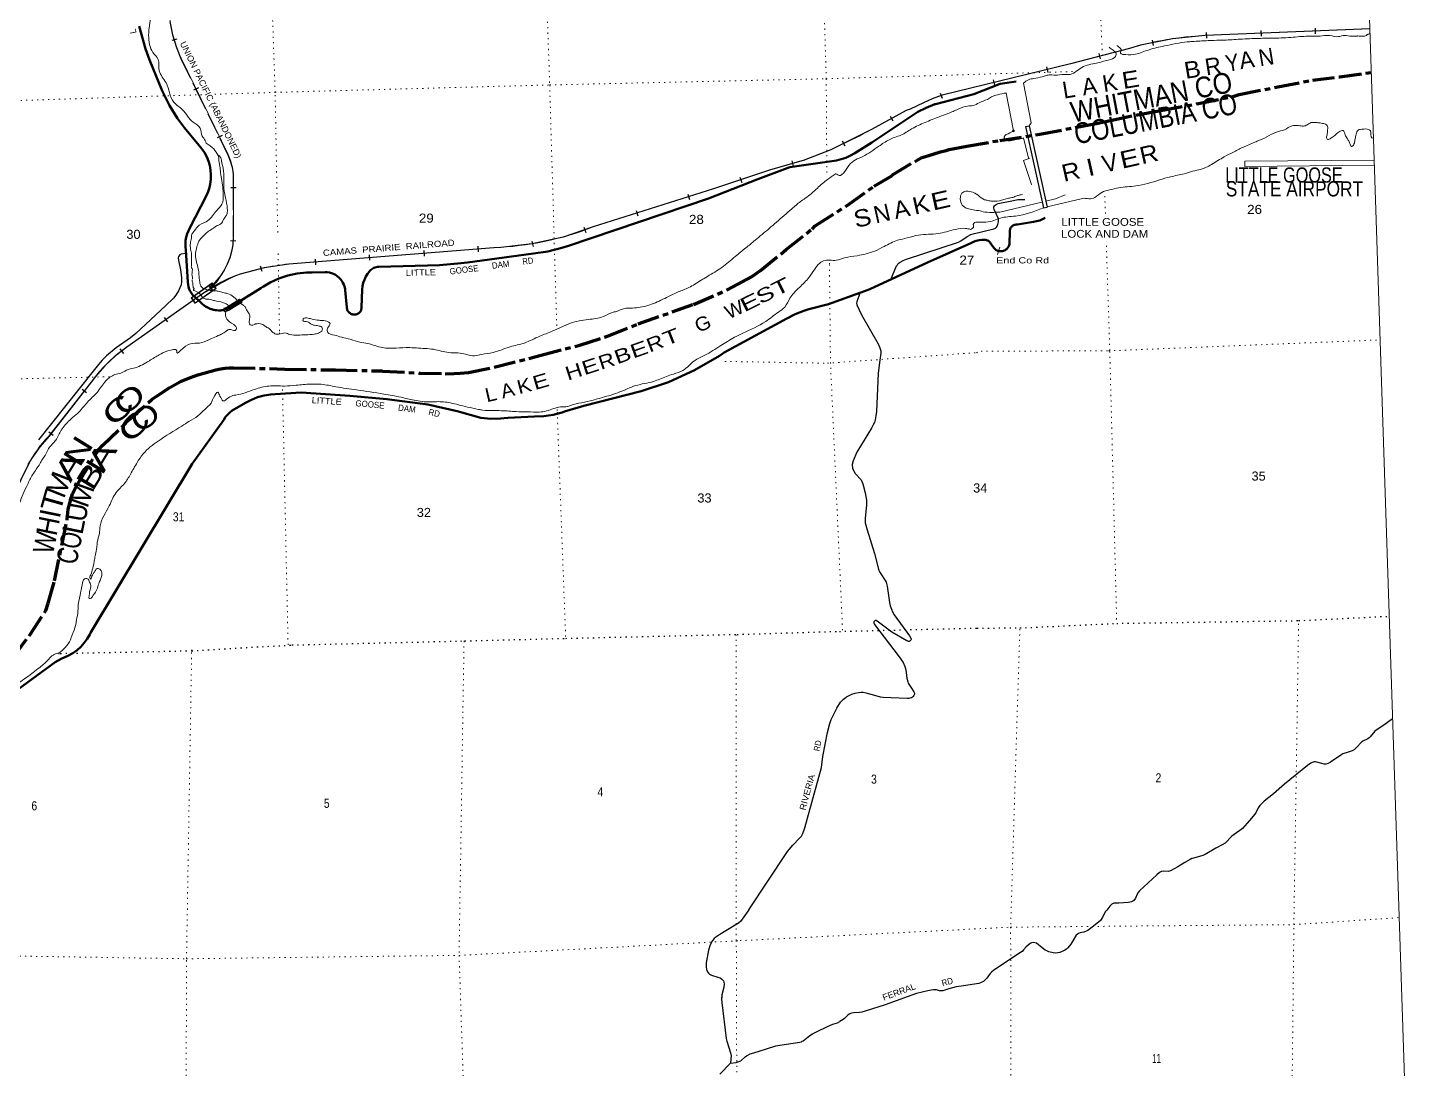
# Model space of a CAD drawing. Header units: feet. Extents: x 501257 to 757852, y -360805 to -170898.
# Drawn here: x 730902 to 757852, y -340525 to -320485 of the extents above; entities that cross this region are included whole.
import ezdxf
from ezdxf.enums import TextEntityAlignment as Align

# ---------------------------------------------------------------- set-up
doc = ezdxf.new("R2010")
doc.units = ezdxf.units.FT
doc.header["$LTSCALE"] = 70
doc.header["$PDMODE"] = 32
doc.header["$PDSIZE"] = 35
for name, pattern in [('DOTTED', [1.5, 0.3, -1.2]), ('LONG_DASH_SHORT_DASH', [9.9, 6, -1.2, 1.5, -1.2]), ('LONG_DASHED', [7.5, 6, -1.5])]:
    doc.linetypes.add(name, pattern=pattern)
for name, color, linetype, lineweight in [('11', 7, 'LONG_DASH_SHORT_DASH', 60), ('26', 7, 'Continuous', 40), ('27', 7, 'Continuous', 13), ('29', 7, 'Continuous', 25), ('30', 7, 'Continuous', 25), ('34', 7, 'Continuous', 25), ('36', 7, 'Continuous', 13), ('39', 7, 'Continuous', 13), ('4', 7, 'Continuous', 13), ('42', 7, 'Continuous', 25), ('6', 7, 'DOTTED', 25), ('61', 7, 'Continuous', 13), ('63', 7, 'Continuous', 25), ('7', 7, 'DOTTED', 13)]:
    doc.layers.add(name, color=color, linetype=linetype, lineweight=lineweight)
doc.layers.add('12', color=7, linetype='Continuous')
doc.layers.add('41', color=7, linetype='Continuous')

msp = doc.modelspace()

# ---------------------------------------------------------------- linework, layer by layer
at = {"layer": '11'}
for points in [[(737733.38, -327096.22), (738445.28, -327133.58), (738938.94, -327146.04), (739113.18, -327141.89), (739229.34, -327137.74), (739389.47, -327120.86), (739882.72, -327021.53), (739880.77, -327023.6), (740763.96, -326795.85), (741529.44, -326595.78), (742062.69, -326422.82), (742658.38, -326187.62), (742658.38, -326187.62), (743719.97, -325811.66), (744360.69, -325536.88), (744482.89, -325475.23), (744841.25, -325281), (745010.12, -325160.68), (745404.75, -324841.55), (745504.66, -324756.06), (746005.13, -324358.74), (746067.69, -324300.53), (746682.68, -323903.79), (746682.68, -323903.79), (747201.58, -323535.56), (747541.6, -323332.74), (747553.11, -323314.28), (748040.68, -323023.99), (748121.84, -322983.32), (748234.53, -322946.2), (748482.2, -322873.9), (748587.14, -322846.6), (748645.59, -322828.75), (748989.15, -322762.09), (749622.66, -322650.49), (750396.61, -322532.65), (751477.94, -322325.39), (751756.51, -322265.55), (752275.06, -322157.64), (752723.09, -322074.63), (753420.77, -321948.79), (754116.96, -321804.86), (754233.08, -321769.45), (754975.91, -321618.35), (755653.1, -321489.34), (756171.51, -321425.47), (756778.16, -321344.53)], [(730624.63, -332599.31), (730941.43, -332173.32), (731247, -331707.43), (731289.04, -331567.34), (731414.93, -331139.04), (731655.19, -329962.89), (731677.26, -329759.03), (731760.87, -329462.77), (731834.66, -329309.66), (732262, -328614.77), (732341.72, -328525.86), (732744.14, -328141.56), (732841.69, -328044.06), (733291.68, -327638.21), (733370.47, -327585.54), (733633.05, -327409.6), (733837.98, -327295.85), (734031.3, -327218.69), (734172.35, -327168.88), (734520.45, -327074.14), (734580.98, -327061.99), (734653.57, -327048.52), (734703.35, -327040.22), (734782.18, -327032.94), (734859.95, -327031.44), (735847.82, -327056.35), (736740.23, -327073.43), (736826.67, -327073.19), (737729.3, -327094.33), (737733.38, -327096.22)]]:
    msp.add_lwpolyline(points, dxfattribs=at)
at = {"layer": '26'}
for p, q in [((746476.17, -323038.85), (746476.11, -323036.84)), ((738829.92, -325057.37), (738831.93, -325057.31)), ((734323.82, -325848.61), (734305.38, -325836.01)), ((734582.84, -325927.72), (734607.82, -325927.01)), ((734642.81, -325924.13), (734632.76, -325925.5)), ((735093.83, -327710.77), (735089.7, -327706.87)), ((739626.5, -327998.98), (739622.31, -327993.07))]:
    msp.add_line(p, q, dxfattribs=at)
for points in [[(734194.82, -322742.22), (733917.66, -322406.51), (733780.27, -322226.72), (733626.9, -321981.65), (733512.2, -321746.9), (733499.95, -321721.83), (733489.59, -321696.9), (733242.03, -321100.98), (733163, -320884.8), (733042.87, -320452.84)], [(746476.11, -323036.84), (746569.02, -323015.6), (746659.19, -322984.76), (746745.65, -322944.67), (746827.45, -322895.76), (747159.01, -322694.39), (747887.73, -322203.7), (748040.37, -322103.86), (748202.62, -322020.52), (748372.68, -321954.6), (748382.46, -321951.42), (749120.14, -321762.25), (749632.55, -321563.76), (749934.49, -321516.45)], [(734197.3, -325741.6), (734079.95, -325632.52), (734052.73, -325596.29), (734029.44, -325557.41), (734010.34, -325516.31), (733995.65, -325473.44), (733985.51, -325429.27), (733980.05, -325384.28), (733943.4, -324759.68), (733936.97, -324709.5), (733934.74, -324644.75), (733939.3, -324580.11), (733950.59, -324516.31), (733968.48, -324454.04), (733992.79, -324393.98), (734023.24, -324336.79), (734332.54, -323725.93), (734359.91, -323667.31), (734390.62, -323582.4), (734412.28, -323494.73), (734424.67, -323405.29), (734427.63, -323315.04), (734421.15, -323224.97), (734405.28, -323136.07), (734380.21, -323049.32), (734346.21, -322965.67), (734303.66, -322886.03), (734253.01, -322811.27), (734194.82, -322742.22)], [(738831.93, -325057.31), (739180.29, -325024.39), (739366.32, -325002.07), (740639.17, -324827.93), (740916.44, -324789.3), (741188.15, -324721.91), (741311.81, -324680.95), (744008.87, -323770.94), (744962.14, -323400.25), (745580.02, -323168.4), (746476.11, -323036.84)], [(749598.18, -324782.28), (749603.51, -324783.73), (749621.28, -324786.64), (749639.26, -324787.67), (749657.25, -324786.82), (749675.04, -324784.09), (749692.46, -324779.51), (749709.3, -324773.14), (749725.39, -324765.05), (749740.54, -324755.32), (749754.59, -324744.05), (749767.38, -324731.39), (749778.78, -324717.45), (749788.66, -324702.4), (749796.92, -324686.39), (749803.46, -324669.61), (749808.2, -324652.24), (749811.11, -324634.47), (749811.91, -324624.52), (749813.97, -324423.27), (749812.99, -324409.2), (749813.5, -324395.1), (749815.47, -324381.14), (749818.9, -324367.46), (749823.73, -324354.21), (749829.93, -324341.54), (749837.41, -324329.58), (749846.1, -324318.47), (749855.91, -324308.34), (749866.72, -324299.28), (749878.42, -324291.4), (749890.88, -324284.79), (749903.96, -324279.52), (749911.05, -324277.5), (749935.71, -324272.79), (749961.05, -324268.68), (750271.94, -324218.36), (750332.04, -324208.29), (750390.77, -324191.99), (750447.46, -324169.65), (750498.72, -324143.14)], [(739626.5, -327998.98), (739816.39, -328015.81), (740007, -328012.7), (740148.77, -327997.35), (740660.24, -327969.9), (740839.96, -327962.91), (741017.97, -327937.18), (741192.31, -327892.99), (741238.09, -327878.09), (741610.49, -327768.3), (742712.91, -327481.65), (743238.28, -327308.08), (743742.63, -327080.55), (744220.44, -326801.55), (744316.01, -326737.32), (745520.01, -326083.46), (745680.09, -325999.76), (745848.05, -325933.26), (745945.45, -325903.64), (746320.38, -325808.24), (747088.86, -325533.56), (747120.46, -325520.28), (748230.05, -325002.04), (749064.72, -324628.88), (749115.68, -324605.47), (749168.81, -324587.52), (749223.53, -324575.23), (749279.23, -324568.72), (749335.31, -324568.07), (749340.15, -324568.29), (749353.38, -324569.88), (749366.37, -324572.84), (749378.97, -324577.14), (749391.06, -324582.73), (749402.5, -324589.56), (749409.48, -324594.79), (749434.04, -324619.72), (749451.68, -324644.79), (749511.7, -324730.12), (749524.37, -324742.91), (749538.31, -324754.31), (749553.36, -324764.2), (749569.36, -324772.45), (749586.14, -324778.99), (749598.18, -324782.28)], [(734998.11, -325742.2), (735387.67, -325497.01), (735412.91, -325481.13), (735437.67, -325466.58), (735569.62, -325389.06), (735735.34, -325313.77), (735908.03, -325256.21), (736085.79, -325217.01), (736266.67, -325196.61), (736377.05, -325193.5), (736626, -325188.03), (736667.53, -325190.92), (736708.53, -325198.13), (736748.55, -325209.59), (736787.15, -325225.18), (736823.91, -325244.71), (736858.43, -325267.98), (736890.33, -325294.72), (736919.26, -325324.66), (736944.9, -325357.46), (736966.97, -325392.75), (736985.23, -325430.16), (736999.48, -325469.28), (737009.57, -325509.67), (737014.09, -325538.5), (737044.02, -325869.57), (737045.22, -325884.46), (737047.98, -325899.14), (737052.25, -325913.46), (737058, -325927.25), (737065.15, -325940.37), (737073.64, -325952.66), (737083.37, -325964), (737094.23, -325974.26), (737106.1, -325983.34), (737118.85, -325991.12), (737132.35, -325997.52), (737146.45, -326002.48), (737160.98, -326005.93), (737175.8, -326007.85), (737190.73, -326008.21), (737205.63, -326007.01), (737220.31, -326004.26), (737234.63, -325999.98), (737248.42, -325994.24), (737261.53, -325987.08), (737273.83, -325978.59), (737285.17, -325968.87), (737295.43, -325958.01), (737304.5, -325946.14), (737312.28, -325933.38), (737318.69, -325919.88), (737323.64, -325905.79), (737327.1, -325891.25), (737329.02, -325876.44), (737329.33, -325871.05), (737339.13, -325524.7), (737347.07, -325460.14), (737361.71, -325396.78), (737382.9, -325335.28), (737410.4, -325276.34), (737443.9, -325220.6), (737471.6, -325182.72), (737486.9, -325163.75), (737504.1, -325146.48), (737523.01, -325131.11), (737543.42, -325117.8), (737565.11, -325106.69), (737587.85, -325097.92), (737611.37, -325091.56), (737635.44, -325087.7), (737659.77, -325086.38), (737663.6, -325086.41), (738831.93, -325057.31)], [(734305.38, -325836.01), (734296.77, -325830.12), (734258.67, -325797.75), (734197.3, -325741.6)], [(734632.76, -325925.5), (734640.35, -325925.04), (734698.78, -325911.99), (734741.25, -325896.62), (734784.17, -325872.21), (734998.11, -325742.2)], [(734323.82, -325848.61), (734308.97, -325839.14), (734305.38, -325836.01)], [(734366.65, -325873.77), (734344.69, -325861.92), (734323.82, -325848.61)], [(734344.69, -325861.92), (734338.04, -325858.33), (734323.82, -325848.61)], [(734366.65, -325873.77), (734351.12, -325866.02), (734344.69, -325861.92)], [(734412.01, -325894.41), (734389.13, -325885), (734366.65, -325873.77)], [(734389.13, -325885), (734382.04, -325882.08), (734366.65, -325873.77)], [(734412.01, -325894.41), (734395.85, -325888.35), (734389.13, -325885)], [(734459.54, -325910.26), (734435.58, -325903.23), (734412.01, -325894.41)], [(734435.58, -325903.23), (734428.27, -325901.09), (734412.01, -325894.41)], [(734459.54, -325910.26), (734442.67, -325905.89), (734435.58, -325903.23)], [(734508.21, -325921), (734483.71, -325916.53), (734459.54, -325910.26)], [(734483.71, -325916.53), (734476.24, -325915.16), (734459.54, -325910.26)], [(734508.21, -325921), (734491.06, -325918.43), (734483.71, -325916.53)], [(734533.03, -325924.73), (734525.42, -325924.15), (734508.21, -325921)], [(734582.84, -325927.72), (734575.27, -325927.94), (734533.03, -325924.73)], [(734607.82, -325927.01), (734625.25, -325926.51), (734632.76, -325925.5)], [(739626.5, -327998.98), (739168.65, -327869.9), (738604.36, -327742.01), (737817.75, -327636.9), (737104.66, -327571.83), (736166.65, -327509.5), (735661.33, -327540.79), (735579.34, -327546.81), (735451.3, -327567.32), (735326.11, -327601.11), (735205.13, -327647.79), (735089.7, -327706.87)], [(730444.27, -333425.6), (731423.33, -332706.07), (731543.23, -332638.77), (731669.51, -332584.38), (731682.74, -332579.57), (731767.74, -332530.43), (731847.14, -332472.68), (731920.07, -332406.94), (731985.73, -332333.94), (732043.39, -332254.48), (732092.44, -332169.42), (732105.68, -332142.33), (734061.98, -328884.56), (734673.51, -328033.24), (734709.18, -327980.02), (734750.22, -327930.82), (734796.17, -327886.18), (734837.15, -327853.34), (735089.7, -327706.87)]]:
    msp.add_lwpolyline(points, dxfattribs=at)
at = {"layer": '27'}
for p, q in [((749598.18, -324782.28), (749621.12, -324707.17)), ((749576.76, -324852.43), (749598.18, -324782.28))]:
    msp.add_line(p, q, dxfattribs=at)
at = {"layer": '29'}
for p, q in [((732587.77, -326665.49), (732585.76, -326665.55)), ((732160.69, -327098.82), (731105.04, -328418.19)), ((744787.94, -337478.82), (745533.97, -336353.86))]:
    msp.add_line(p, q, dxfattribs=at)
for points in [[(747520.19, -325333.59), (747633.98, -325067.93), (747648.5, -325047.18), (747667.16, -325024.36), (747704.5, -324997.38), (747762.57, -324964.18), (747824.8, -324939.28), (748826.6, -324611.41), (748874.31, -324586.51), (748994.6, -324503.5), (749065.13, -324464.08), (749106.61, -324449.55), (749508.99, -324354.1), (749527.66, -324347.86), (749540.1, -324339.56), (749556.69, -324320.89), (749570.18, -324301.17), (749583.66, -324271.09), (749598.18, -324219.21), (749600.25, -324183.94), (749596.1, -324163.19), (749513.14, -323980.58), (749504.85, -323956.7), (749504.85, -323946.33), (749507.96, -323929.72), (749521.43, -323910.02), (749534.92, -323898.6), (749552.55, -323886.15), (749577.44, -323873.69), (749591.95, -323868.52), (749886.48, -323806.27), (749970.49, -323791.73), (750006.78, -323789.67), (750106.34, -323789.67)], [(733946.53, -324832.86), (733853.5, -324841.76), (733826.53, -324856.27), (733803.72, -324887.41), (733797.49, -324912.3), (733799.57, -324957.96), (733841.05, -325144.72), (733859.71, -325292.05), (733861.79, -325368.83), (733851.41, -325431.08), (733799.57, -325547.29), (733751.85, -325636.51), (733708.31, -325692.55), (733550.68, -325837.81), (732978.22, -326373.18), (732874.51, -326456.19), (732600.73, -326651.25), (732414.06, -326804.8), (732331.1, -326883.66), (732258.5, -326968.74), (732160.69, -327098.82)], [(746923.03, -325592.83), (746865.54, -325764.31), (746863.47, -325789.21), (746869.7, -325822.41), (746960.96, -326013.33), (747276.24, -326569.48), (747313.58, -326646.27), (747326.02, -326685.69), (747330.17, -326704.37), (747328.1, -326750.02), (747309.43, -326884.91), (747276.24, -327133.94), (747245.13, -327876.85), (747234.76, -327955.71), (747220.24, -328036.63), (747205.72, -328084.36), (747184.98, -328130.02), (747151.79, -328196.43), (746869.7, -328661.28), (746795.02, -328825.19), (746778.43, -328893.7), (746786.72, -328970.46), (746836.51, -329068.01), (746952.67, -329192.53), (746985.85, -329269.29), (747027.34, -329441.55), (747052.22, -329580.57), (747052.23, -329673.97), (747027.34, -329939.59), (747031.48, -330020.51), (747068.82, -330155.41), (747209.87, -330611.96)], [(747209.87, -330611.96), (747284.54, -330912.84), (747307.36, -330966.79), (747330.17, -331004.15), (747417.29, -331132.81), (747433.89, -331166.01), (747450.48, -331240.72), (747496.11, -331556.15), (747510.63, -331622.56), (747533.45, -331684.82), (747554.19, -331732.54), (747587.38, -331792.73), (747881.92, -332199.46), (747908.88, -332240.98), (747916.14, -332256.54), (747915.1, -332265.87), (747908.88, -332281.44), (747896.43, -332297.01), (747883.99, -332303.23), (747874.65, -332305.31), (747861.17, -332305.31), (747848.73, -332303.22), (747831.1, -332297.01), (747541.74, -332128.91), (747442.18, -332050.05), (747259.65, -331913.09), (747238.9, -331901.69), (747222.32, -331900.64), (747205.71, -331912.06), (747193.28, -331929.69), (747193.27, -331948.38), (747209.87, -331979.49), (747686.94, -332602.05), (747761.61, -332714.11), (747793.76, -332788.85), (747811.39, -332855.23), (747832.13, -333012.94), (747849.76, -333081.45), (747860.13, -333110.51), (747910.95, -333187.26), (747969.03, -333274.42), (747976.29, -333303.5), (747976.29, -333323.21), (747965.92, -333347.07), (747953.47, -333364.71), (747939.99, -333377.16), (747920.29, -333389.61), (747891.25, -333399.99), (747870.5, -333405.18), (747840.43, -333407.23), (747372.69, -333387.54), (747326.03, -333382.33), (747214.02, -333344.97), (747048.08, -333299.32), (746993.11, -333290.01), (746951.62, -333290.01), (746902.89, -333295.17), (746829.24, -333306.61), (746765.99, -333328.37), (746726.13, -333346.08), (746662.28, -333382.33)], [(745533.97, -336353.86), (745633.37, -336229.66), (745766.98, -336095.99), (745800.38, -336057.8), (745826.63, -336007.67), (745867.19, -335900.25), (746186.9, -334735.35), (746215.54, -334520.52), (746301.43, -334057.42), (746346.76, -333885.56), (746375.39, -333811.56), (746415.95, -333718.46), (746480.37, -333591.95), (746554.34, -333474.98), (746611.6, -333417.69), (746662.28, -333382.33)], [(757189.01, -333794.02), (757021.58, -333921.32), (756873.66, -334014.42), (756845.02, -334035.9), (756754.36, -334145.71), (756737.66, -334160.03), (756711.41, -334179.13), (756613.59, -334226.87), (756582.57, -334250.74), (756501.44, -334341.45), (756470.43, -334374.87), (756446.57, -334391.58), (756408.39, -334413.06), (756334.43, -334436.93), (756231.83, -334472.74), (756191.27, -334494.22), (755990.85, -334632.67), (755945.52, -334656.54), (755900.18, -334670.87), (755871.55, -334668.48), (755823.83, -334656.54), (755704.53, -334623.12), (755680.68, -334623.12), (755642.5, -334637.45), (755613.87, -334654.16), (755551.83, -334694.74), (755103.27, -335057.58), (754893.31, -335238.99), (754716.75, -335382.22), (754628.47, -335468.14), (754597.45, -335511.12), (754559.27, -335597.04), (754535.42, -335635.25), (754430.43, -335754.61), (754294.43, -335912.14), (754249.1, -335950.35), (754182.29, -335993.3), (754091.62, -336060.14), (754067.77, -336084.02), (753991.41, -336169.95), (753965.17, -336191.43), (753905.52, -336222.48), (753781.45, -336289.31), (753576.26, -336413.44), (753530.92, -336432.53), (753471.28, -336451.64), (753351.98, -336480.28), (753320.96, -336489.82), (753289.95, -336504.15), (753189.74, -336566.22)], [(753189.74, -336566.22), (753053.73, -336649.73), (752910.57, -336723.73), (752865.24, -336738.05), (752779.34, -336730.89), (752736.4, -336735.67), (752700.61, -336754.76), (752645.73, -336800.12), (752564.61, -336881.28), (752316.47, -337110.44), (752283.06, -337148.63), (752268.75, -337172.5), (752235.35, -337253.66), (752206.71, -337294.24), (752182.85, -337310.95), (752156.61, -337325.28), (752092.19, -337337.21), (751913.24, -337346.76), (751820.19, -337351.53), (751791.56, -337363.47), (751779.63, -337370.63), (751741.45, -337406.44), (751681.8, -337480.44), (751657.94, -337511.47), (751595.91, -337630.82), (751572.05, -337666.64), (751560.12, -337680.95), (751428.89, -337793.15), (751319.14, -337874.31), (751285.73, -337891.02), (751242.79, -337905.34), (751204.61, -337912.5)], [(744787.94, -337478.82), (744662.31, -337654.74), (744631.29, -337692.93), (744588.35, -337731.12), (744495.29, -337793.2), (744228.06, -337950.74), (744149.33, -338003.25), (744118.32, -338031.9), (744084.91, -338070.1), (744041.96, -338151.25), (744008.56, -338251.52), (743965.61, -338499.77), (743963.23, -338578.54), (743970.38, -338623.9), (743989.47, -338674.02), (744010.95, -338697.9), (744030.03, -338716.99), (744065.82, -338733.71), (744189.89, -338771.9), (744235.23, -338788.6), (744271.01, -338814.87), (744299.65, -338848.28), (744309.19, -338872.16), (744311.58, -338910.35), (744304.41, -338967.64), (744266.24, -339115.64), (744261.48, -339189.63), (744266.24, -339263.64), (744352.13, -339955.89), (744361.7, -340010.78), (744433.28, -340230.4), (744445.21, -340287.69), (744442.8, -340347.37), (744433.25, -340433.31)], [(751204.61, -337912.5), (751171.2, -337920.84), (751140.19, -337933.98), (751110.36, -337950.68), (751092.47, -337967.4), (750987.49, -338136.88), (750932.61, -338208.5), (750903.97, -338232.36), (750877.73, -338251.46), (750822.86, -338280.11), (750781.1, -338299.2), (750739.35, -338308.75), (750697.59, -338309.94), (750651.07, -338306.37), (750569.95, -338284.88), (750528.18, -338268.17), (750498.37, -338253.85), (750438.72, -338208.5), (750328.96, -338122.56), (750296.75, -338110.62), (750266.93, -338105.85), (750234.71, -338111.81), (750207.28, -338127.33), (750133.31, -338191.79), (750080.82, -338249.08), (750050.99, -338277.72), (750023.56, -338301.59), (749505.81, -338642.95), (749459.26, -338679.94), (749436.61, -338705.01), (749372.19, -338790.95), (749326.86, -338841.08), (749307.75, -338856.58), (749277.93, -338873.29), (749252.87, -338882.84), (749219.49, -338893.59), (748923.63, -338941.34)], [(748923.63, -338941.34), (748779.27, -338964), (748640.88, -338999.81), (748523.97, -339035.61), (748495.34, -339038), (748461.94, -339035.61), (748402.29, -339018.9), (748373.66, -339018.9), (748347.41, -339018.9), (748299.69, -339023.68), (748237.66, -339035.61), (748015.76, -339090.52), (747925.09, -339119.16), (747412.11, -339305.35), (747030.35, -339429.48), (746963.55, -339448.58), (746920.6, -339455.74), (746803.69, -339462.9), (746773.86, -339467.68), (746744.04, -339477.23), (746722.57, -339489.16), (746696.32, -339508.26), (746631.9, -339570.32), (746603.27, -339591.8), (746543.62, -339627.61)], [(744433.25, -340433.31), (744542.98, -340417.74), (744583.55, -340408.18), (744613.37, -340396.25), (744631.27, -340384.32), (744714.77, -340310.32), (744745.8, -340287.63), (744766.08, -340274.5), (744812.6, -340253.03), (744840.04, -340243.48), (744965.3, -340210.06), (745308.88, -340100.25), (745344.68, -340091.9), (745385.23, -340085.93), (745771.76, -340026.25), (745800.4, -340019.09), (745817.1, -340009.54), (745831.41, -339999.99), (745965.03, -339897.35), (746013.94, -339865.12), (746105.8, -339820.96), (746306.22, -339723.09), (746408.82, -339682.51), (746494.71, -339651.47), (746543.62, -339627.61)], [(744433.25, -340433.31), (744228.05, -340640.94)]]:
    msp.add_lwpolyline(points, dxfattribs=at)
msp.add_arc((744494.64, -339145.97), 228.84, 168.89627, 186.84329, dxfattribs=at)
at = {"layer": '34', "lineweight": 13}
for p, q in [((756754.12, -320500.86), (753576.39, -320628.32)), ((756611.26, -320499.71), (756611.32, -320501.72)), ((752119.29, -320877.36), (752117.16, -320873.4)), ((750983.11, -321177.09), (750987.12, -321176.97)), ((747819.68, -322076.99), (747147.47, -322441.24)), ((745853.18, -323031.42), (745857.38, -323037.33)), ((739874.53, -324718.13), (735926.27, -325032.02)), ((739874.53, -324718.13), (739874.41, -324714.11)), ((734285.62, -325594.39), (732807.78, -326632.72)), ((732163.23, -327251.65), (731300.01, -328353.98))]:
    msp.add_line(p, q, dxfattribs=at)
at = {"layer": '34'}
for p, q in [((753597.25, -320572.85), (753601.56, -320680.38)), ((754652.95, -320533.04), (754657.27, -320640.58)), ((755695.26, -320488.69), (755699.57, -320596.23)), ((752556.79, -320718.17), (752578.54, -320823.58)), ((751529.79, -320976.41), (751557.24, -321080.47)), ((749493.7, -321484.94), (749519.25, -321589.48)), ((750520.54, -321236.57), (750546.1, -321341.11)), ((748476.68, -321738.42), (748512.11, -321840.04)), ((747510.51, -322182.43), (747561.78, -322277.05)), ((746586.21, -322661.67), (746634.05, -322758.08)), ((745613.75, -323044.38), (745643.88, -323147.7)), ((744617.64, -323360.59), (744651.69, -323462.68)), ((743613.04, -323684.75), (743645.51, -323787.35)), ((742619.17, -324001.89), (742651.64, -324104.5)), ((741611.19, -324320.98), (741645.25, -324423.07)), ((739566.29, -324687.87), (739574.82, -324795.15)), ((740610.76, -324591.07), (740633.96, -324696.16)), ((736433.44, -324939.48), (736441.97, -325046.76)), ((737473.2, -324854.27), (737481.73, -324961.55)), ((738526.53, -324773.08), (738535.06, -324880.36)), ((735376.61, -325069.81), (735404.26, -325173.82)), ((734396.47, -325456.31), (734457.26, -325545.14)), ((733525.52, -326061.71), (733587.39, -326149.77)), ((732674.57, -326668.38), (732739.58, -326754.14)), ((731943.5, -327443.7), (732028.23, -327510.05)), ((731302.29, -328266.63), (731387.03, -328332.99))]:
    msp.add_line(p, q, dxfattribs=at)
msp.add_lwpolyline([(756750.12, -320503.97), (753576.46, -320629.39), (752948.52, -320691.6), (752330.52, -320819.1), (752119.57, -320878.39), (750983.37, -321178.13), (748513.69, -321781.78), (748317.04, -321850.33), (748151.14, -321927.17), (747893.56, -322049.05), (747820.13, -322077.96), (747147.96, -322442.19), (746364.35, -322831.09), (745853.53, -323032.43), (745184.3, -323227.61), (744110.14, -323585.84), (741791.55, -324319.49), (741212.91, -324512.53), (740617.19, -324644.06), (740011.02, -324712.58), (739874.6, -324719.2), (735926.4, -325033.08), (735453.17, -325107.06), (734990.26, -325230.11), (734916.77, -325254.51), (734769.28, -325313.45), (734617.48, -325389.39), (734463.87, -325479.81), (734286.18, -325595.3), (732808.41, -326633.58), (732586.72, -326801.63), (732488.73, -326889.88), (732383.84, -326991.89), (732201.94, -327202.34), (732164.08, -327252.3), (731300.84, -328354.66), (731127.85, -328555.29), (730976.82, -328772.84), (730903.31, -328899.6), (729401.15, -331958.64)], dxfattribs=at)
at = {"layer": '34', "lineweight": 13}
for points in [[(752119.29, -320877.36), (750983.11, -321177.09), (748513.39, -321780.75)], [(745853.18, -323031.42), (745183.98, -323226.59), (744109.81, -323584.82), (741791.22, -324318.47)]]:
    msp.add_lwpolyline(points, dxfattribs=at)
for centre, radius, start, end in [((753855.96, -326651.19), 6029.36, 92.65762, 106.74035), ((746859.21, -319529.87), 2722.19, 290.66064, 298.32219), ((749069.4, -323692.14), 1990.62, 106.21943, 117.48527), ((743045.69, -315160.16), 8356.95, 289.63012, 299.39466), ((739660.3, -318894.83), 5827.23, 272.10693, 291.44968), ((738126.4, -331947.12), 7423.53, 115.62104, 121.15661), ((736395.54, -329584.78), 4576.89, 95.88487, 108.85587), ((734300.55, -328832.36), 2658.35, 124.16249, 143.51422), ((733127.85, -330104.89), 2531.15, 136.23137, 151.55056)]:
    msp.add_arc(centre, radius, start, end, dxfattribs=at)
at = {"layer": '36'}
for p, q in [((754339.52, -323054.45), (756833.71, -323029.23)), ((754339.52, -323054.45), (754340.53, -323154.44)), ((754340.53, -323154.44), (756837.01, -323129.21))]:
    msp.add_line(p, q, dxfattribs=at)
at = {"layer": '39'}
for p, q in [((749744.96, -321742.25), (749883.69, -322466.86)), ((750078.22, -321546.08), (750225.93, -322314.36)), ((750225.93, -322314.36), (750188.21, -322368.64)), ((750075.73, -322600.49), (750177.27, -322995.95)), ((750510.88, -323828.03), (750512.89, -323837.07)), ((751215.4, -323768.2), (750534.37, -323934.1))]:
    msp.add_line(p, q, dxfattribs=at)
for points in [[(750200.1, -322993.2), (750080.81, -323036.97), (750231.51, -323503.34), (750229.5, -323503.4)], [(750431.59, -323839.42), (749625.6, -324035.46), (749523.48, -324036.6)], [(750882.4, -323699.1), (750693.88, -323778.52), (750511.15, -323820.05)]]:
    msp.add_lwpolyline(points, dxfattribs=at)
for points in [[(735032.52, -313683.25), (734942.48, -313714.18), (734866.69, -313800.93), (734802.31, -313798.81), (734798.29, -313798.93), (734730.12, -313871.37), (734579.88, -313821.49), (734493.78, -313765.69), (734375.35, -313771.21), (734255.58, -313798.9), (734160.76, -313854.02), (734066.32, -314056.01), (733982.28, -314328.46), (733943.73, -314524.78), (733915.42, -314786.84), (733895.78, -315002.72), (733925.78, -315265.42), (733898.58, -315564.02), (733963.41, -316033.7), (733944.72, -316330.3), (733942.05, -316546.73), (733691.01, -317151.67), (733637.18, -317567.76), (733494.67, -317775.2), (733320.67, -318138.5), (733337.93, -318244.63), (733470.03, -318293.04), (733523.37, -318462.49), (733386.01, -318774.41), (733278.29, -319069.35), (733263.08, -319299.18), (733395.34, -319486.41), (733401.13, -319745.8), (733341.98, -319984.98), (733309.04, -320092.6), (733240.92, -320434.66), (733244.8, -320803.83), (733308.91, -320957.81), (733407.4, -321091.72), (733432.06, -321310.31), (733563.99, -321544.39), (733628.75, -321734.16), (733712.02, -321914.67), (733880.76, -322061.63), (733976.95, -322185.54), (734084.94, -322301.06), (734219.04, -322415.81), (734259.78, -322567.52), (734287.16, -322608.97), (734336.25, -322704.09)], [(752032.9, -320993.98), (752051.65, -320996.73), (752234.4, -320991.32), (752497.13, -320905.07), (752794.43, -320831.89), (753233.33, -320753.03), (753327.88, -320745.31), (753478.39, -320737.59), (753598.03, -320729.87), (753754.33, -320724.08), (753943.43, -320718.29), (754254.1, -320700.92), (754607.23, -320685.48), (754903.92, -320681.62), (755272.48, -320662.32), (755600.52, -320643.01), (755747.17, -320644.94), (755921.97, -320628.67), (755980.33, -320630.96), (756143.78, -320652.28), (756265.68, -320628.56), (756293.91, -320631.74), (756438.99, -320643.55), (756495.16, -320639.87), (756515.24, -320639.28), (756569.59, -320641.69), (756599.83, -320644.82), (756663.98, -320638.9), (756701.41, -320613.65), (756716.64, -320604.09), (756753.43, -320600.58)], [(751865.65, -320994.94), (751856.74, -320965.6), (751832.36, -320941.21), (751803.1, -320915.19), (751767.35, -320889.18), (751731.27, -320854.38)], [(751875.44, -320822.19), (751944.51, -320877.8), (751962.38, -320916.82), (751946.13, -320950.96), (751960.76, -320981.85), (752032.9, -320993.98)], [(750078.22, -321546.08), (750174.87, -321482.7), (750275.21, -321457.6), (750437.3, -321424.79), (750512.56, -321399.69), (750589.74, -321388.11), (750730.93, -321393.96), (750907.35, -321378.68), (750941.62, -321381.69), (751199.51, -321245.27), (751483.16, -321162.27), (751710.86, -321102.43), (751849.79, -321032.94), (751865.65, -320994.94)], [(749384.21, -321862.4), (749548.54, -321779.06), (749706.29, -321744.21), (749742.38, -321741.13), (749748.63, -321745.86)], [(735502.18, -326253.57), (735586.4, -326313.03), (735605.38, -326342.65), (735636.05, -326359.85), (735656.61, -326375.34), (735737.3, -326385.02), (735853.18, -326361.47), (735944.52, -326390.96), (736101.7, -326404.42), (736248.18, -326396.06), (736418.7, -326384.98), (736496.42, -326362.56), (736571.04, -326304.01), (736551.04, -326240.22), (736494.32, -326225.8), (736445.76, -326215.16), (736399.33, -326208.49), (736354.54, -326189.69), (736286.88, -326145.42), (736199.68, -326119.83), (736203.09, -326099.61), (736204.8, -326089.5), (736248.5, -326072.11), (736345.38, -326085.34), (736472.86, -326113.76), (736551.43, -326119.48), (736652.38, -326134.6), (736720.11, -326180.89), (736674.57, -326270.77), (736676.98, -326351.18), (736807.2, -326403.67), (736945.09, -326443.85), (737111.1, -326483.2), (737295.72, -326540.12), (737445.24, -326565.87), (737733.01, -326643.88), (737992.55, -326652.29), (738255.64, -326644.51), (738426.76, -326653.53), (738753.3, -326684.11), (739044.55, -326743.9), (739227.6, -326748.54), (739502.53, -326800.77), (739640.5, -326776.57), (739862.45, -326737.81), (740190.79, -326627.48), (740463.99, -326555.01), (740761.54, -326423.47), (741001.94, -326329.83), (741351.04, -326174.63), (741692.58, -326102.15), (741984.33, -326045.22), (742174.77, -325961.12), (742218.71, -325951.77), (742375.79, -325894.8), (742548.26, -325881.65), (742842.26, -325832.71), (743130.14, -325713.53), (743427.39, -325571.93), (743631.82, -325485.4), (743748.49, -325421.58), (743991.22, -325271.54), (744265.47, -325100.44), (744524.46, -324889.55), (744732.44, -324720.42), (744907.01, -324576.42), (745179.57, -324349.03), (745320.66, -324228.16), (745614.47, -323971.97), (745783.01, -323828.15), (745873.64, -323767.12), (746108.89, -323569.01), (746304.94, -323404.25), (746450.59, -323301.34), (746464.41, -323292.89), (746499.21, -323313.99), (746712.92, -323134.62), (746981.08, -322961.7), (747290.7, -322763.4), (747391.25, -322698.05), (747593.13, -322593.48), (747718.44, -322549.53), (747919.9, -322430.89), (748181.48, -322306.44), (748455.54, -322195.72), (748620.54, -322134.5), (748820.95, -322048.08), (748998.06, -321988.51), (749102.36, -321981.4), (749223.36, -321927.52), (749384.21, -321862.4)], [(756820.22, -322606.26), (756791.79, -322602.19), (756763.13, -322466.98), (756699.85, -322434.65), (756565.36, -322440.64), (756533.47, -322449.63), (756502.48, -322488.78), (756477.02, -322578.07), (756459.48, -322663.09), (756433.72, -322742.33), (756398.3, -322767.52), (756370.92, -322726.08), (756351.34, -322676.35), (756317.51, -322621.02), (756274.93, -322541.79), (756257.17, -322485.98), (756244.52, -322466.23), (756220.3, -322462.93), (756140.94, -322497.47), (756074.35, -322555.78), (755997.54, -322608.35), (755939.96, -322632.19), (755919.33, -322614.69), (755925.25, -322544.09), (755936.41, -322447.18), (755929.8, -322360.86), (755856.41, -322326.81), (755775.6, -322313.1), (755692.96, -322305.49), (755598.81, -322316.32), (755525.78, -322360.74), (755449.83, -322375.06), (755351, -322363.9), (755254.66, -322368.76), (755104.21, -322445.65), (754954.8, -322490.31), (754764.67, -322584.47), (754580.25, -322668.4), (754534.61, -322687.86), (754302.36, -322785.28), (754112.29, -322881.45), (753946.01, -322966.85), (753699.27, -323117.02), (753495.02, -323209.58), (753337.27, -323244.43), (753175.93, -323293.47), (752908.34, -323351.69), (752701.11, -323412.15), (752242.29, -323528.35), (751915.67, -323562.16), (751734.07, -323605.76), (751588.74, -323652.32), (751450.94, -323748.95), (751337.19, -323776.46), (751216.34, -323767.97), (751215.4, -323768.2)], [(749883.63, -322466.53), (749864.82, -322480.99), (749817.67, -322507.53), (749705.43, -322585.3), (749751.55, -322648.32), (749856.22, -322653.27), (749970.02, -322627.77), (750024.06, -322620.13), (750075.73, -322600.49)], [(734336.25, -322704.09), (734480.33, -322816.53), (734566.7, -322941.77)], [(734064.2, -325329.89), (734072.78, -325304.11), (734066.34, -325267.6), (734059.9, -325233.24), (734062.05, -325117.27), (734049.17, -325093.64), (734051.32, -325067.87), (734051.32, -324945.45), (734053.46, -324825.19), (734029.85, -324717.8), (734029.85, -324640.49), (734038.44, -324584.65), (734049.17, -324530.96), (734055.61, -324466.53), (734081.37, -324425.72), (734122.15, -324374.18), (734165.56, -324314.8), (734335.49, -324217.22), (734516.76, -324028.75), (734538.06, -324001.96), (734638.93, -323880.27), (734661.61, -323698.5), (734655.25, -323553.82), (734628.08, -323385.61), (734609.74, -323243.29), (734593.94, -323119.01), (734581.79, -323048.95), (734575.35, -322968.65), (734570.42, -322958.33)], [(734570.42, -322958.33), (734566.47, -322940.74), (734599.27, -322961.91), (734632.11, -323051.48), (734660.32, -323187.47), (734674.82, -323402.33), (734683.53, -323625.42), (734709.67, -323759.46), (734741.94, -323963.74), (734736.8, -324060.47), (734669.96, -324177.14), (734620.16, -324259.1), (734525.03, -324304.17), (734473.91, -324341.9), (734379.26, -324403.05), (734308.72, -324463.49), (734209.44, -324571.05), (734162.31, -324675.07), (734135.69, -324792.56), (734133.65, -324925.42), (734165.64, -325053.24), (734195.23, -325235.47), (734209.62, -325379.91), (734248.79, -325479.36), (734392.04, -325537.68), (734465.37, -325547.05)], [(750059, -323691.1), (750010.37, -323703.05), (749948.54, -323718.96), (749873.07, -323749.37), (749831.14, -323758.66), (749747.28, -323777.23), (749657.57, -323802.02), (749479.32, -323823.39), (749390.41, -323807.92), (749329.68, -323793.62), (749202.51, -323708.85), (749069.8, -323640.34), (749011.26, -323632.01), (748971.04, -323631.19), (748893.8, -323669.69), (748860.79, -323775.3), (748898.62, -323896.92), (749074.11, -323984.28), (749209.39, -324004.42), (749336.81, -324030.83), (749509.88, -324037.79), (749523.48, -324036.6)], [(749095.11, -324337.17), (749116.09, -324329.57), (749117.56, -324311.42), (749112.35, -324271.34), (749356.09, -324225.78), (749634.99, -324146.98), (749923.19, -324110.15), (750461.26, -323950.65)], [(749101.44, -324333.27), (749043.29, -324363.47), (749019.01, -324358.15), (749017.06, -324360.22), (749021.2, -324364.12), (749017.12, -324362.23), (748960.35, -324345.8), (748765.97, -324365.64), (748432.77, -324447.94), (748057.71, -324475.13), (747838.25, -324529.92), (747654.7, -324575.59), (747394.94, -324693.94), (747212.72, -324783.84), (746873.68, -324872.35), (746633.71, -324913.66), (746472.31, -324960.69), (746229.38, -324969.89), (746038.06, -325158.65), (745926.24, -325316.89), (745738.94, -325505.54), (745579.7, -325691.34), (745478.28, -325861.34), (745356.61, -325959.51), (745112.78, -326139.77), (744671.34, -326366.12), (744514.93, -326445.19)], [(734270.06, -325687.22), (734130.53, -325557.31), (734089.4, -325526.33), (734102.83, -325497.4), (734094.25, -325497.4), (734083.51, -325460.89), (734074.93, -325432.97), (734074.93, -325398.61), (734064.2, -325362.1), (734064.2, -325344.92)], [(734465.37, -325547.05), (734496.09, -325548.5), (734564.74, -325558.54), (734657.9, -325581.94), (734746.99, -325603.45), (734861.39, -325664.45), (734888.22, -325687.81), (734925.57, -325726.94), (734930.7, -325738.15)], [(734772.92, -325841.65), (734698.39, -325792.02), (734532.2, -325746.63), (734459.3, -325728.67), (734360.29, -325711.48), (734330.1, -325710.36), (734281.24, -325689.67), (734270.06, -325687.22)], [(734930.7, -325738.15), (735028.64, -325812.42), (735075.98, -325849.25), (735090.46, -325862.91), (735110.17, -325916.65), (735139.37, -325952.01), (735162.67, -325991.56), (735173.98, -326033.48), (735171.71, -326091.9), (735164.95, -326134.35), (735205.46, -326211.63), (735281.11, -326187.25), (735277.1, -326187.37), (735345.26, -326181.33), (735446.69, -326212.53), (735504.25, -326255.1)], [(725604.6, -333383.01), (725729.61, -333417.71), (726010.59, -333403.35), (726171.07, -333392.57), (726297.1, -333372.74), (726495.8, -333362.84), (726736.61, -333349.68), (727027.02, -333314.92), (727309.88, -333296.49), (727452.28, -333286.24), (727580.09, -333258.32), (727841.54, -333196.25), (727947.67, -333183.05), (728217.64, -333136.83), (728517.98, -333031.36), (728819.99, -332847.37), (728998.75, -332709.28), (729238.82, -332470.79), (729302.8, -332392.43), (729403.18, -332254.65), (729513.42, -332110.54), (729565.17, -332026.51), (729669.2, -331876.55), (729725.39, -331806.48), (729793.86, -331744.09), (729818.82, -331705.12), (729883.99, -331465.76), (730001.04, -331080), (730195.3, -330788.53), (730389.54, -330295.85), (730632.58, -330089.46), (730697.2, -329832.01), (730741.67, -329639.55), (730891.82, -329285), (730990.57, -329092.94), (731133.02, -328883.49), (731182.52, -328791.48), (731272.61, -328645.95), (731297.09, -328590.9), (731302.87, -328582.68), (731436.91, -328427.81), (731541.69, -328235.57), (731708.72, -328041.49), (731759.54, -327993.71), (731886.82, -327881.29), (732048.06, -327695.43), (732233.35, -327506.84), (732401.6, -327286.57), (732576.84, -327164.68), (732692.47, -327133.09), (732839.15, -327064.36), (732966.77, -327030.4), (733240.1, -326895.55), (733431.64, -326781.23), (733594.26, -326708), (733769.1, -326706.85), (733767.7, -326727.02), (733768, -326737.07), (733882.24, -326659.24), (734248.74, -326547.79), (734435.34, -326469.83), (734568.32, -326413.58), (734649.45, -326370.94), (734734.17, -326314.1), (734736.12, -326312.03), (734810.06, -326297.77), (734908.71, -326302.9), (734915.17, -326250.4), (734900.45, -326228.7), (734750.34, -326116.44), (734707.34, -326023.14), (734772.92, -325841.65)], [(744514.93, -326445.19), (744246.34, -326604.05), (743940.43, -326792.18), (743738.61, -326898.76), (743519.06, -327084.33), (743334.23, -327154.19), (743073.81, -327250.43), (742954.52, -327294.2), (742605.25, -327376.97), (742305.39, -327498.52), (741962.93, -327607.25), (741729.66, -327670.49), (741300.66, -327775.74), (741294.7, -327777.93), (741162.33, -327787.89), (740893.27, -327864.26), (740749.16, -327884.62), (740525.95, -327881.17), (740304.74, -327877.65), (740167.75, -327867.62), (739867.92, -327856.37), (739658.64, -327848.48), (739577.83, -327834.78), (739367.4, -327788.69), (739193.24, -327745.55), (739043.42, -327709.74), (738771.34, -327685.6), (738654.92, -327691.06), (738342.37, -327658.05), (738089.41, -327601.15), (737755.87, -327538.59), (737232.9, -327459.5), (736833.03, -327396.88), (736550.24, -327350.92), (736345.1, -327346.93), (736066.37, -327369.27), (735843.7, -327383.9), (735544.23, -327384.72), (735266.77, -327449.27), (734904.23, -327558.59), (734790.67, -327592.13), (734643.93, -327658.85), (734641.8, -327654.89), (734588.58, -327555.86), (734571.18, -327512.11), (734568.99, -327506.13), (734500.39, -327564.5), (734430.5, -327713.46), (734307.54, -327835.81), (734174.61, -327960.47), (734002.97, -328068.16), (733864.87, -328154.75), (733409.24, -328443.89), (733123.22, -328691.79), (733007.56, -328856.18), (732875.76, -329085.44), (732758.51, -329263.96), (732600.86, -329435.63), (732467.95, -329695.1), (732292.6, -330080.58), (732276.93, -330227.93), (732237.7, -330394.08), (732228.73, -330496.96), (732200.53, -330628.59), (732183.53, -330731.71), (732167.99, -330816.67), (732132.29, -330966.63), (732119.5, -331009.26), (732095.33, -331074.36), (732106.34, -331106.23), (732127.16, -331063.36), (732159.61, -331006.06), (732174.89, -330979.45), (732209.35, -330922.09), (732222.98, -330907.6), (732283.53, -330915.87), (732306.29, -330937.33), (732326.72, -331015.2), (732306.86, -331090.24), (732275.02, -331167.64), (732188.86, -331377.43), (732152.09, -331424.8), (732101.39, -331476.6), (732072.97, -331467.38), (732076.62, -331455.2), (732081.8, -331426.88), (732084.79, -331392.59), (732098.44, -331311.7), (732107.7, -331285.27), (732109.9, -331224.84), (732081.32, -331143.19)], [(732081.32, -331143.19), (732064.17, -331107.48), (731993.63, -331101.52), (731944.8, -331215.64), (731904.59, -331416.03), (731867.42, -331650.53), (731865.46, -331719), (731838.46, -331890.83), (731828.22, -331951.5), (731773.41, -332134.21), (731760.2, -332162.77), (731736.15, -332231.89), (731652.32, -332385.28), (731560.65, -332478.54), (731529.36, -332507.63), (731457.91, -332537.92), (731364.79, -332582.93), (731302.4, -332647.15), (731128.25, -332805.22), (730878.7, -332995.71), (730551.92, -333224.7), (730414.42, -333331.38), (730318.07, -333402.65), (729974.38, -333603.97), (729908.83, -333630.05), (729912.91, -333631.94), (729868.91, -333639.28), (729720.34, -333712.09), (729495.99, -333871.65), (729172.75, -334018.04), (728817.51, -334169.4), (728491.36, -334285.69), (728166.97, -334393.88), (727668.06, -334446.88), (727194.66, -334479), (726998.34, -334500.9), (726864.02, -334512.93), (726689.01, -334508.04), (726554.45, -334512.03), (726311.76, -334529.27), (726217.13, -334524.02), (726094.68, -334529.66), (725990.38, -334536.77), (725831.48, -334533.42), (725716.29, -334512.68), (725641.2, -334517.29)]]:
    msp.add_spline(points, degree=3, dxfattribs=at)
msp.add_point((749883.69, -322466.86), dxfattribs=at)
at = {"layer": '4'}
msp.add_lwpolyline([(501256.99, -177792.42), (532580.01, -177081.38), (563902.01, -176327.26), (595222.96, -175530.05), (626542.78, -174689.76), (657861.41, -173806.39), (689178.8, -172879.94), (720494.89, -171910.42), (751809.62, -170897.82), (757851.71, -353854.74), (726285.32, -354875.48), (694717.55, -355852.8), (663148.48, -356786.68), (631578.15, -357677.15), (600006.62, -358524.19), (568433.96, -359327.81), (536860.22, -360087.99), (505285.47, -360804.74)], close=True, dxfattribs=at)
at = {"layer": '42'}
for p, q in [((750114.97, -322384.84), (750188.21, -322368.64)), ((750114.97, -322384.84), (750461.26, -323950.65)), ((750188.21, -322368.64), (750534.5, -323934.45)), ((750461.26, -323950.65), (750534.5, -323934.45))]:
    msp.add_line(p, q, dxfattribs=at)
at = {"layer": '6'}
msp.add_lwpolyline([(731490.09, -332537.93), (731524.18, -332535.95), (734055.3, -332485.2), (735987.61, -332373.69), (739317.44, -332295.33), (741260.11, -332245.83), (744564.22, -332169.36), (746533.09, -332111.69), (749183.75, -332047.56), (750009.8, -332045.25), (751874.5, -331957.87), (755378.4, -331904.49), (757124.01, -331819.83)], dxfattribs=at)
at = {"layer": '61'}
for p, q in [((734047.03, -325685.03), (734453.25, -325398.82)), ((734121.47, -325789.82), (734529.53, -325504.78)), ((734528, -325505.83), (734453.25, -325398.82)), ((734121.78, -325792.04), (734047.03, -325685.03)), ((734749.31, -325852.2), (734974.76, -325711.08)), ((735025.36, -325767.88), (734795.87, -325911.54)), ((734974.76, -325711.08), (735025.36, -325767.88)), ((734684.42, -325918.1), (734680.78, -325888.7)), ((734687.82, -325945.5), (734684.42, -325918.1)), ((734755.57, -325857.71), (734753.55, -325858.98))]:
    msp.add_line(p, q, dxfattribs=at)
msp.add_lwpolyline([(734058.14, -325686.97), (734451.28, -325409.98), (734516.86, -325503.86), (734122.61, -325779.26)], close=True, dxfattribs=at)
for points in [[(734753.55, -325858.98), (734973.27, -325721.44), (735013.07, -325766.12), (734791.62, -325904.75)], [(734681.18, -325956.91), (734676.49, -325919.09), (734671.96, -325882.48)]]:
    msp.add_lwpolyline(points, dxfattribs=at)
for centre, radius, start, end in [((734621.67, -325640.28), 247.36, 281.73148, 301.62698), ((734639.63, -325670.23), 287.45, 277.91885, 302.92321), ((734621.67, -325640.28), 255.36, 283.38569, 301.62698), ((734639.63, -325670.23), 279.45, 279.93021, 302.92321)]:
    msp.add_arc(centre, radius, start, end, dxfattribs=at)
at = {"layer": '63'}
for p, q in [((733772.37, -320698.13), (733671.18, -320728.73)), ((734187.53, -321638.07), (734092.57, -321684.52)), ((734640.08, -322557.5), (734545.12, -322603.96)), ((734912.39, -323566.12), (734806.68, -323565.91)), ((734908.8, -324594.13), (734803.3, -324587.29))]:
    msp.add_line(p, q, dxfattribs=at)
at = {"layer": '63', "lineweight": 13}
for p, q in [((733852.53, -321069.62), (734759.42, -322923.49)), ((734861.49, -323451.56), (734859.34, -324528))]:
    msp.add_line(p, q, dxfattribs=at)
at = {"layer": '63', "linetype": 'LONG_DASHED'}
msp.add_lwpolyline([(733637.37, -320361.71), (733685.68, -320614.31), (733760.12, -320860.47), (733848.33, -321073.29), (734137.88, -321665.18), (734755.21, -322927.15), (734800.2, -323046.09), (734832.51, -323169.07), (734851.78, -323294.76), (734857.81, -323421.81), (734857.2, -323454.79), (734856.97, -323570.31), (734855.05, -324531.2), (734846.6, -324661.51), (734824.59, -324790.19), (734789.25, -324915.86), (734740.96, -325037.16), (734680.26, -325152.74), (734607.81, -325261.35), (734518.08, -325393.01), (734463.87, -325456.3), (734416.43, -325510.55)], dxfattribs=at)
at = {"layer": '63', "lineweight": 13}
for centre, radius, start, end in [((736074.71, -320023.9), 2455.93, 175.8263, 205.20082), ((733646.23, -323412.55), 1215.88, 358.16171, 23.71774), ((733611.13, -324512.59), 1248.3, 308.70776, 359.29261)]:
    msp.add_arc(centre, radius, start, end, dxfattribs=at)
at = {"layer": '7'}
for p, q in [((751589.32, -320783.81), (751598.91, -320994.94)), ((751645.14, -323723.38), (751656.38, -324073.91))]:
    msp.add_line(p, q, dxfattribs=at)
for points in [[(746290.78, -323270.75), (746278.78, -321463.34), (746114.94, -316011.36), (745883.33, -310778.7), (745783.12, -308484.48)], [(751067.95, -308311.79), (751176.72, -310609.98), (751368.39, -315918.27), (751585.79, -320706.05)], [(735712.84, -324422.68), (735663.61, -321725.16), (735478.86, -316446.84), (735296.44, -311112.12), (735212.23, -308826.26)], [(740508.74, -309496.28), (740564.32, -310964.27), (740772.06, -316272.09), (740951.75, -321582.75), (741088.55, -326268.92)], [(734498.51, -321762.28), (735663.61, -321725.16), (740951.75, -321582.75), (746278.78, -321463.34), (751059.23, -321323.7)], [(725246.69, -322056.95), (725817.76, -322036.65), (730344.11, -321894.65), (734278.48, -321769.29)], [(751675.86, -324681.47), (751741.11, -326716.27), (751874.5, -331957.87)], [(735750.37, -326379.74), (735747.54, -326324.36), (735720.19, -324825.46)], [(746593.33, -332088.62), (746361.3, -326951.93), (746340.33, -325028.22), (746339.99, -325016.45)], [(744328.45, -326909.78), (746301.06, -326944.73), (749174.12, -326741.48), (749261.18, -326712.44), (751717.74, -326706.49), (756943.52, -326495.5)], [(725415.69, -327396.88), (730561.28, -327248.47), (732510.02, -327204.1)], [(735913.31, -332370.9), (735806.13, -327471.54), (735801.79, -327386.56)], [(741096.68, -327834.24), (741096.95, -327886.4), (741260.11, -332245.83)], [(755414.16, -351704.05), (755236.24, -348377.76), (755232.21, -342890.46), (755287.09, -337762.41), (755378.4, -331904.49)], [(744793.62, -354282.25), (744636.23, -348860.86), (744564.51, -343546.61), (744546.61, -338068.18), (744546.28, -332178.76)], [(750008.57, -332066.18), (749831.31, -337811.19), (749836.31, -343261.83), (749866.9, -348560.8), (750108.13, -353967.32), (750090.34, -354109.74)], [(733980.12, -351080.28), (733955.45, -349162.46), (733942.66, -343720.09), (733956.25, -338419.81), (734055.3, -332485.2), (734075.06, -332428.62)], [(739301.83, -332295.73), (739206.53, -338354.98), (739356.54, -342795.51), (739238.43, -343664.21), (739256.71, -349021.9), (739367.14, -354457.74)], [(725769.32, -338570.81), (728222.88, -338327.9), (733956.25, -338419.81), (739206.53, -338354.98), (744620.91, -338070.97), (749831.31, -337811.19), (755287.09, -337762.41), (757315.79, -337626.77)]]:
    msp.add_lwpolyline(points, dxfattribs=at)

# ---------------------------------------------------------------- texts
at = {"layer": '12'}
for s, width, p in [('WHITMAN CO', 0.9, (751029.8, -322309.47)), ('COLUMBIA CO', 0.85, (751097.42, -322729.99))]:
    msp.add_text(s, height=400, rotation=10.85, dxfattribs=dict(at, width=width)).set_placement(p)
for s, rotation, width, p in [('O', 42.048, 1.45, (732985.96, -327791.29)), ('C', 42.048, 1.55, (732766.61, -327989.05)), ('C', 46.048, 1.6, (733088.66, -328290.72)), ('O', 36.784, 1.3, (733277.66, -328145.69)), ('N', 58.119, 1.4, (732037.25, -328741.5)), ('A', 58.41, 1.55, (731863.23, -329027.95)), ('A', 58.681, 1.5, (732495.57, -328841.34)), ('M', 68.41, 1.05, (731679.33, -329353.93)), ('B', 58.41, 1.3, (732271.55, -329226.5)), ('I', 58.41, 1.3, (732379.12, -329041.63)), ('T', 74.24, 1.15, (731574.35, -329655.75)), ('U', 79.821, 0.9, (732039.6, -329848.2)), ('H', 78.455, 0.9, (731484.98, -330116.83)), ('W', 78.455, 0.8, (731425.1, -330442.63)), ('O', 78.455, 0.75, (731926.51, -330394.29)), ('C', 78.455, 0.8, (731865.65, -330692.29))]:
    msp.add_text(s, height=400, rotation=rotation, dxfattribs=dict(at, width=width)).set_placement(p, align=Align.CENTER)
for s, rotation, p in [('M', 70.24, (732119.95, -329543.87)), ('I', 78.455, (731526.67, -329877.31)), ('L', 78.455, (731978.02, -330119.11))]:
    msp.add_text(s, height=400, rotation=rotation, dxfattribs=at).set_placement(p, align=Align.CENTER)
at = {"layer": '27'}
msp.add_text('L', height=120, rotation=101.541, dxfattribs=at).set_placement((732984.72, -320537.6), align=Align.CENTER)
for s, rotation, width, p in [('DAM', 7.79, 0.95, (739847.28, -325128.04)), ('RD', 7.79, 0.9, (740436.42, -325047.44)), ('LITTLE', 1.427, 1.1, (738182.53, -325263.54)), ('GOOSE', 6.842, 0.95, (739031.94, -325236.32)), ('LITTLE', 356.198, 1.1, (736364.68, -327713.08)), ('GOOSE', 354.786, 0.95, (737206.97, -327771.95)), ('DAM', 352.389, 0.95, (738026.17, -327856.14)), ('RD', 347.23, 0.95, (738608.52, -327937.77))]:
    msp.add_text(s, height=120, rotation=rotation, dxfattribs=dict(at, width=width)).set_placement(p)
at = {"layer": '27', "width": 1.3}
msp.add_text('End Co Rd', height=120, dxfattribs=at).set_placement((749552.56, -325021.89))
at = {"layer": '30'}
for s, rotation, width, p in [('RD', 79.493, 0.9, (746170.21, -334326.21)), ('RIVERIA', 74.653, 1.1, (745968.97, -335227.15)), ('FERRAL', 19.949, 1.05, (747701.14, -339113.78)), ('RD', 14.508, 0.95, (748625.73, -338922.73))]:
    msp.add_text(s, height=120, rotation=rotation, dxfattribs=dict(at, width=width)).set_placement(p, align=Align.CENTER)
at = {"layer": '34', "width": 1.15}
msp.add_text('CAMAS  PRAIRIE  RAILROAD', height=120, rotation=4.545, dxfattribs=at).set_placement((736588.97, -324880.09))
at = {"layer": '36'}
for s, width, p in [('LITTLE GOOSE', 0.8, (753964.13, -323464.36)), ('STATE AIRPORT', 0.85, (753975.75, -323730.74))]:
    msp.add_text(s, height=292.8, dxfattribs=dict(at, width=width)).set_placement(p)
at = {"layer": '41'}
for s, height, rotation, p in [('A', 322.1, 9.216, (754402.9, -321257.42)), ('R', 322.1, 9.216, (753755.43, -321377.28)), ('A', 322.1, 9.216, (751372.09, -321763.98)), ('K', 322.1, 9.216, (751769.52, -321699.5)), ('L', 322.1, 9.216, (750974.66, -321828.48)), ('V', 330, 12.706, (751779.8, -323243.78)), ('N', 330, 12.706, (747388.12, -324218.43))]:
    msp.add_text(s, height=height, rotation=rotation, dxfattribs=at).set_placement(p, align=Align.CENTER)
for s, height, rotation, width, p in [('N', 322.1, 9.216, 0.95, (754780.51, -321202.43)), ('B', 322.1, 9.216, 1.1, (753358.01, -321441.76)), ('Y', 322.1, 9.216, 0.9, (754125.43, -321312.59)), ('E', 322.1, 9.216, 1.15, (752166.96, -321635.02)), ('E', 330, 12.706, 1.25, (752155.37, -323159.11)), ('R', 330, 12.706, 1.1, (752529.67, -323074.71)), ('R', 330, 12.706, 1.1, (751027.38, -323413.42)), ('I', 330, 12.706, 1.2, (751404.23, -323328.45)), ('E', 330, 12.706, 1.25, (748516.1, -323964.12)), ('A', 330, 12.706, 1.05, (747764.96, -324133.46)), ('K', 330, 12.706, 1.1, (748140.53, -324048.79)), ('S', 330, 12.706, 1.15, (747012.54, -324303.11)), ('S', 266.2, 26.38, 1.45, (745161.71, -325738.72)), ('T', 266.2, 26.38, 1.6, (745460.74, -325590.41)), ('W', 266.2, 24.707, 1.05, (744561.75, -326028.39)), ('E', 266.2, 26.38, 1.55, (744864.55, -325886.11)), ('G', 266.2, 23.034, 1.1, (743953.45, -326302.4)), ('T', 266.2, 21.361, 1.45, (743338.14, -326560.11)), ('B', 266.2, 19.687, 1.35, (742402, -326913.75)), ('E', 266.2, 19.687, 1.4, (742716.29, -326801.28)), ('R', 266.2, 21.361, 1.25, (743027.26, -326681.67)), ('E', 266.2, 18.014, 1.35, (741771.85, -327128.73)), ('R', 266.2, 18.014, 1.2, (742087.31, -327026.16)), ('E', 266.2, 16.341, 1.3, (740815.99, -327420.83)), ('H', 266.2, 18.014, 1.25, (741455.42, -327231.64)), ('L', 266.2, 12.994, 1.1, (739847.67, -327672.95)), ('A', 266.2, 14.668, 1.1, (740171.86, -327592.88)), ('K', 266.2, 14.668, 1.15, (740493.74, -327508.63))]:
    msp.add_text(s, height=height, rotation=rotation, dxfattribs=dict(at, width=width)).set_placement(p, align=Align.CENTER)
at = {"layer": '42', "width": 1.1}
for s, p in [('LITTLE GOOSE', (750808.14, -324296.69)), ('LOCK AND DAM', (750801.29, -324526.12))]:
    msp.add_text(s, height=150, dxfattribs=at).set_placement(p)
at = {"layer": '63', "width": 1.05}
msp.add_text('UNION PACIFIC (ABANDONED)', height=120, rotation=296.068, dxfattribs=at).set_placement((733825.63, -320781.17))
at = {"layer": '7'}
for s, width, p in [('26', 1.1, (754386.84, -324068.04)), ('29', 1.1, (738432.21, -324236.36)), ('28', 1.1, (743634.67, -324260.92)), ('30', 1.05, (732797.4, -324547.98)), ('27', 1.1, (748844.37, -325044.95)), ('35', 1.05, (754470.9, -329206.48)), ('34', 1.05, (749109.03, -329436.17)), ('33', 1.05, (743796.81, -329628.57)), ('31', 0.85, (733693.37, -329991.68)), ('32', 1.05, (738391.58, -329907.67)), ('3', 0.85, (747143.16, -335046.62)), ('2', 0.85, (752622.89, -335021.2)), ('4', 0.85, (741871.4, -335292.96)), ('6', 0.85, (730968.64, -335560.11)), ('5', 0.85, (736601.97, -335512.2)), ('11', 0.65, (752556.6, -340429.81))]:
    msp.add_text(s, height=175, dxfattribs=dict(at, width=width)).set_placement(p)

doc.saveas('drawing.dxf')
